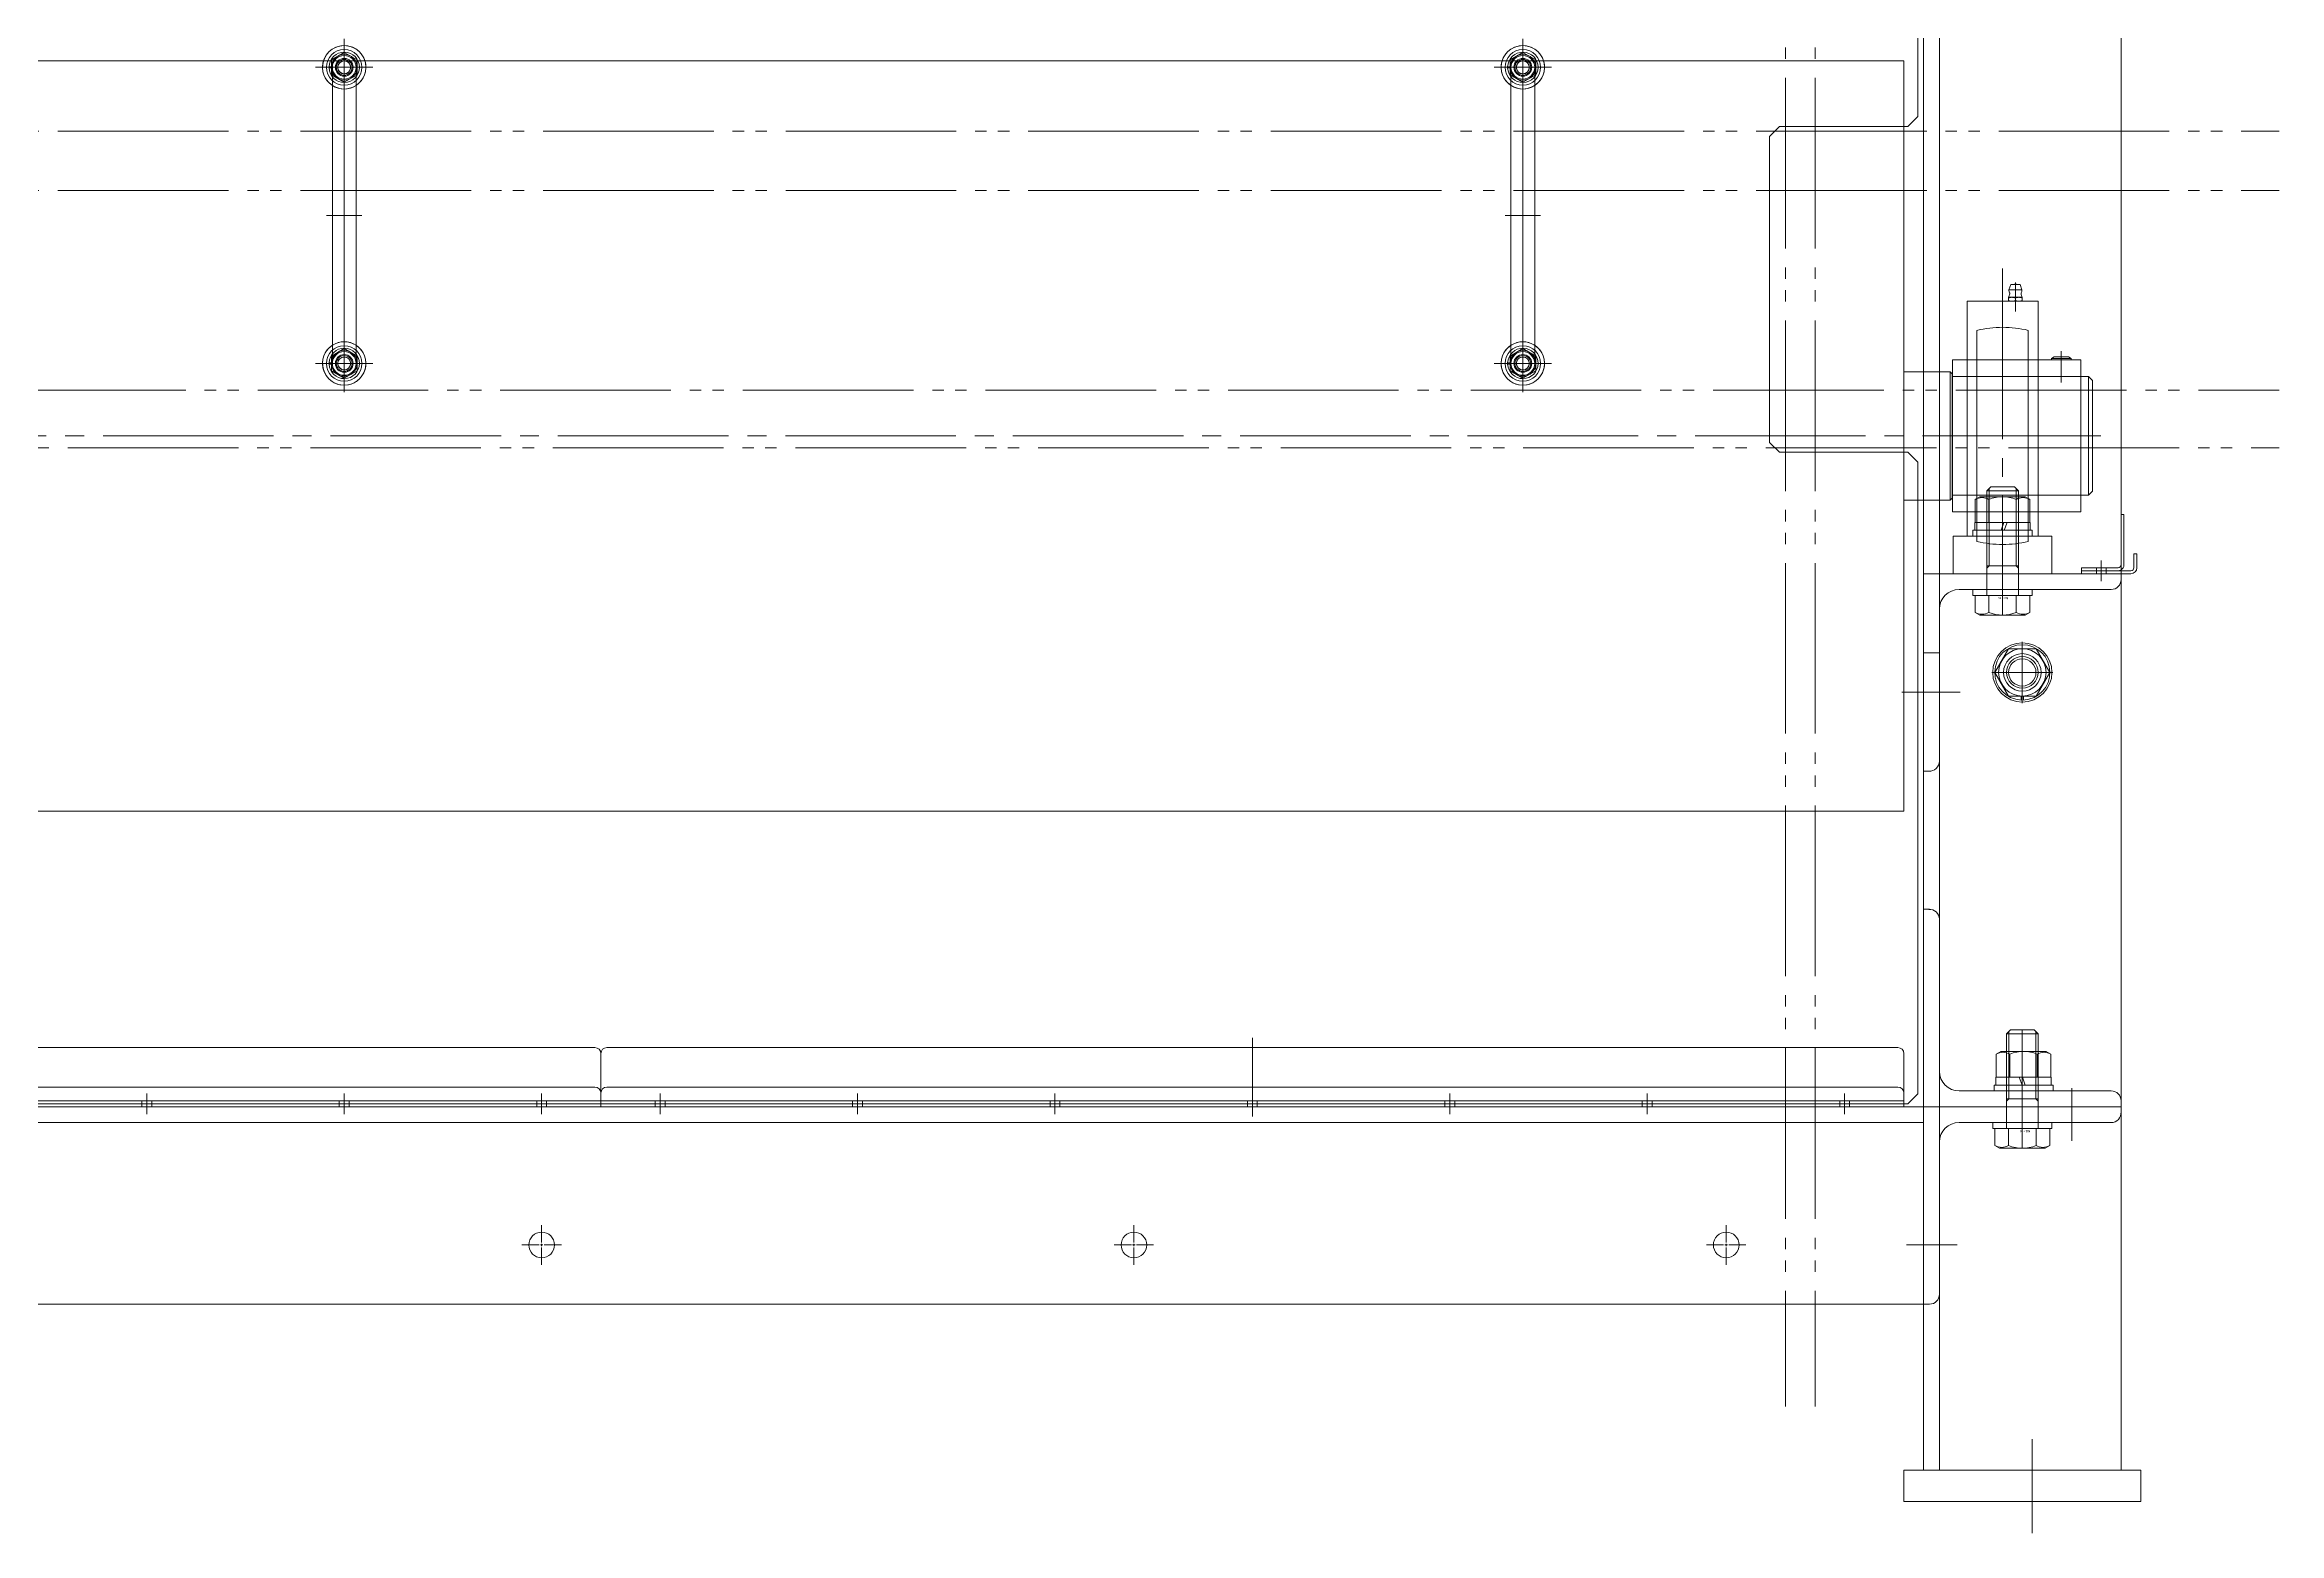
# Model space of a CAD drawing. Units: millimetres at full size. Extents: x -32787 to 32787, y -11878 to 14562.
# Drawn here: x -22315 to -21183, y 12312 to 13066 of the extents above; entities that cross this region are included whole.
import ezdxf
from ezdxf.enums import TextEntityAlignment as Align

# ---------------------------------------------------------------- set-up
doc = ezdxf.new("R2010")
doc.units = ezdxf.units.MM
doc.header["$LTSCALE"] = 9.6
doc.linetypes.add('CHAIN2', pattern=[12, 9, -1, 1, -1])
doc.linetypes.add('DOUBLE_CHAIN2', pattern=[12.8, 9, -1, 0.6, -0.6, 0.6, -1])
for name, color, linetype, lineweight in [('0-2_0', 2, 'Continuous', 9), ('0-7_01_外形線', 134, 'Continuous', 9), ('0-8_04_中心線', 4, 'CHAIN2', 9), ('0-9_03_かくれ線', 5, 'Continuous', 9), ('0-A_06_PHANTOM', 2, 'DOUBLE_CHAIN2', 9)]:
    doc.layers.add(name, color=color, linetype=linetype, lineweight=lineweight)
doc.styles.add('ＭＳ ゴシック', font='')
doc.styles.get('ＭＳ ゴシック').set_extended_font_data('MS Gothic')

# ---------------------------------------------------------------- blocks, each defined once
blk = doc.blocks.new('U4958')
at = {"layer": '0-8_04_中心線'}
for p, q in [((-10, 0), (-1.3, 0)), ((0, 1.3), (0, 10)), ((1.3, 0), (10, 0)), ((0, -10), (0, -1.3))]:
    blk.add_line(p, q, dxfattribs=at)
at = {"layer": '0-8_04_中心線', "linetype": 'Continuous'}
for p, q in [((-0.65, 0), (0.65, 0)), ((0, -0.65), (0, 0.65))]:
    blk.add_line(p, q, dxfattribs=at)
blk = doc.blocks.new('U4959')
at = {"layer": '0-8_04_中心線'}
for p, q in [((-10, 0), (-1.3, 0)), ((0, 1.3), (0, 10)), ((1.3, 0), (10, 0)), ((0, -10), (0, -1.3))]:
    blk.add_line(p, q, dxfattribs=at)
at = {"layer": '0-8_04_中心線', "linetype": 'Continuous'}
for p, q in [((-0.65, 0), (0.65, 0)), ((0, -0.65), (0, 0.65))]:
    blk.add_line(p, q, dxfattribs=at)
blk = doc.blocks.new('U4960')
at = {"layer": '0-8_04_中心線'}
for p, q in [((-10, 0), (-1.3, 0)), ((0, 1.3), (0, 10)), ((1.3, 0), (10, 0)), ((0, -10), (0, -1.3))]:
    blk.add_line(p, q, dxfattribs=at)
at = {"layer": '0-8_04_中心線', "linetype": 'Continuous'}
for p, q in [((-0.65, 0), (0.65, 0)), ((0, -0.65), (0, 0.65))]:
    blk.add_line(p, q, dxfattribs=at)
blk = doc.blocks.new('U4963')
at = {"layer": '0-8_04_中心線'}
for p, q in [((0, 2.399), (0, 15.494)), ((-15.494, 0), (-2.399, 0)), ((2.399, 0), (15.494, 0)), ((0, -15.494), (0, -2.399))]:
    blk.add_line(p, q, dxfattribs=at)
at = {"layer": '0-8_04_中心線', "linetype": 'Continuous'}
for p, q in [((-1.199, 0), (1.199, 0)), ((0, -1.199), (0, 1.199))]:
    blk.add_line(p, q, dxfattribs=at)
blk = doc.blocks.new('U5262')
at = {"layer": '0-8_04_中心線'}
for p, q in [((-8, 0), (-0.9, 0)), ((0, 0.9), (0, 8)), ((0.9, 0), (8, 0)), ((0, -8), (0, -0.9))]:
    blk.add_line(p, q, dxfattribs=at)
at = {"layer": '0-8_04_中心線', "linetype": 'Continuous'}
for p, q in [((-0.45, 0), (0.45, 0)), ((0, -0.45), (0, 0.45))]:
    blk.add_line(p, q, dxfattribs=at)
blk = doc.blocks.new('U5263')
at = {"layer": '0-8_04_中心線'}
for p, q in [((-8, 0), (-0.9, 0)), ((0, 0.9), (0, 8)), ((0.9, 0), (8, 0)), ((0, -8), (0, -0.9))]:
    blk.add_line(p, q, dxfattribs=at)
at = {"layer": '0-8_04_中心線', "linetype": 'Continuous'}
for p, q in [((-0.45, 0), (0.45, 0)), ((0, -0.45), (0, 0.45))]:
    blk.add_line(p, q, dxfattribs=at)
blk = doc.blocks.new('U5264')
at = {"layer": '0-8_04_中心線'}
for p, q in [((-8, 0), (-0.9, 0)), ((0, 0.9), (0, 8)), ((0.9, 0), (8, 0)), ((0, -8), (0, -0.9))]:
    blk.add_line(p, q, dxfattribs=at)
at = {"layer": '0-8_04_中心線', "linetype": 'Continuous'}
for p, q in [((-0.45, 0), (0.45, 0)), ((0, -0.45), (0, 0.45))]:
    blk.add_line(p, q, dxfattribs=at)
blk = doc.blocks.new('U5265')
at = {"layer": '0-8_04_中心線'}
for p, q in [((-8, 0), (-0.9, 0)), ((0, 0.9), (0, 8)), ((0.9, 0), (8, 0)), ((0, -8), (0, -0.9))]:
    blk.add_line(p, q, dxfattribs=at)
at = {"layer": '0-8_04_中心線', "linetype": 'Continuous'}
for p, q in [((-0.45, 0), (0.45, 0)), ((0, -0.45), (0, 0.45))]:
    blk.add_line(p, q, dxfattribs=at)
blk = doc.blocks.new('U5254')
at = {"layer": '0-8_04_中心線'}
for p, q in [((0, 2.2), (0, 14.5)), ((-14.5, 0), (-2.2, 0)), ((2.2, 0), (14.5, 0)), ((0, -14.5), (0, -2.2))]:
    blk.add_line(p, q, dxfattribs=at)
at = {"layer": '0-8_04_中心線', "linetype": 'Continuous'}
for p, q in [((-1.1, 0), (1.1, 0)), ((0, -1.1), (0, 1.1))]:
    blk.add_line(p, q, dxfattribs=at)
blk = doc.blocks.new('U5257')
at = {"layer": '0-8_04_中心線'}
for p, q in [((0, 2.2), (0, 14.5)), ((-14.5, 0), (-2.2, 0)), ((2.2, 0), (14.5, 0)), ((0, -14.5), (0, -2.2))]:
    blk.add_line(p, q, dxfattribs=at)
at = {"layer": '0-8_04_中心線', "linetype": 'Continuous'}
for p, q in [((-1.1, 0), (1.1, 0)), ((0, -1.1), (0, 1.1))]:
    blk.add_line(p, q, dxfattribs=at)
blk = doc.blocks.new('U5255')
at = {"layer": '0-8_04_中心線'}
for p, q in [((-9.5, 0), (-1.2, 0)), ((0, 1.2), (0, 9.5)), ((1.2, 0), (9.5, 0)), ((0, -9.5), (0, -1.2))]:
    blk.add_line(p, q, dxfattribs=at)
at = {"layer": '0-8_04_中心線', "linetype": 'Continuous'}
for p, q in [((-0.6, 0), (0.6, 0)), ((0, -0.6), (0, 0.6))]:
    blk.add_line(p, q, dxfattribs=at)
blk = doc.blocks.new('U5256')
at = {"layer": '0-8_04_中心線'}
for p, q in [((-9.5, 0), (-1.2, 0)), ((0, 1.2), (0, 9.5)), ((1.2, 0), (9.5, 0)), ((0, -9.5), (0, -1.2))]:
    blk.add_line(p, q, dxfattribs=at)
at = {"layer": '0-8_04_中心線', "linetype": 'Continuous'}
for p, q in [((-0.6, 0), (0.6, 0)), ((0, -0.6), (0, 0.6))]:
    blk.add_line(p, q, dxfattribs=at)
blk = doc.blocks.new('U5258')
at = {"layer": '0-8_04_中心線'}
for p, q in [((0, 2.2), (0, 14.5)), ((-14.5, 0), (-2.2, 0)), ((2.2, 0), (14.5, 0)), ((0, -14.5), (0, -2.2))]:
    blk.add_line(p, q, dxfattribs=at)
at = {"layer": '0-8_04_中心線', "linetype": 'Continuous'}
for p, q in [((-1.1, 0), (1.1, 0)), ((0, -1.1), (0, 1.1))]:
    blk.add_line(p, q, dxfattribs=at)
blk = doc.blocks.new('U5261')
at = {"layer": '0-8_04_中心線'}
for p, q in [((0, 2.2), (0, 14.5)), ((-14.5, 0), (-2.2, 0)), ((2.2, 0), (14.5, 0)), ((0, -14.5), (0, -2.2))]:
    blk.add_line(p, q, dxfattribs=at)
at = {"layer": '0-8_04_中心線', "linetype": 'Continuous'}
for p, q in [((-1.1, 0), (1.1, 0)), ((0, -1.1), (0, 1.1))]:
    blk.add_line(p, q, dxfattribs=at)
blk = doc.blocks.new('U5259')
at = {"layer": '0-8_04_中心線'}
for p, q in [((-9.5, 0), (-1.2, 0)), ((0, 1.2), (0, 9.5)), ((1.2, 0), (9.5, 0)), ((0, -9.5), (0, -1.2))]:
    blk.add_line(p, q, dxfattribs=at)
at = {"layer": '0-8_04_中心線', "linetype": 'Continuous'}
for p, q in [((-0.6, 0), (0.6, 0)), ((0, -0.6), (0, 0.6))]:
    blk.add_line(p, q, dxfattribs=at)
blk = doc.blocks.new('U5260')
at = {"layer": '0-8_04_中心線'}
for p, q in [((-9.5, 0), (-1.2, 0)), ((0, 1.2), (0, 9.5)), ((1.2, 0), (9.5, 0)), ((0, -9.5), (0, -1.2))]:
    blk.add_line(p, q, dxfattribs=at)
at = {"layer": '0-8_04_中心線', "linetype": 'Continuous'}
for p, q in [((-0.6, 0), (0.6, 0)), ((0, -0.6), (0, 0.6))]:
    blk.add_line(p, q, dxfattribs=at)

msp = doc.modelspace()

# ---------------------------------------------------------------- linework, layer by layer
at = {"layer": '0-2_0', "color": 134}
msp.add_lwpolyline([(-21373.086, 13254.73), (-21371.086, 13254.73), (-21366.086, 13249.73), (-21366.086, 13029.73), (-21371.086, 13024.73), (-21436.086, 13024.73), (-21441.086, 13019.73), (-21441.086, 12864.73), (-21436.086, 12859.73), (-21371.086, 12859.73), (-21366.086, 12854.73), (-21366.086, 12534.73), (-21371.086, 12529.73), (-21373.086, 12529.73)], dxfattribs=at)
at = {"layer": '0-7_01_外形線'}
for p, q in [((-21355.086, 13558.23), (-21355.086, 12344.23)), ((-22169.086, 12904.729), (-22169.086, 13054.729)), ((-22157.086, 12904.729), (-22157.086, 13054.729)), ((-21572.086, 12904.729), (-21572.086, 13054.729)), ((-21560.086, 12904.729), (-21560.086, 13054.729)), ((-21363.086, 12900.53), (-21373.086, 12900.53)), ((-21363.086, 12835.53), (-21373.086, 12835.53)), ((-21261.586, 12828.23), (-21261.586, 12802.73)), ((-21263.086, 12799.73), (-21258.086, 12799.73)), ((-21263.086, 12798.23), (-21258.086, 12798.23)), ((-21306.158, 12760.23), (-21299.23, 12748.23)), ((-21320.014, 12736.23), (-21326.943, 12748.23)), ((-21299.23, 12748.23), (-21306.158, 12736.23)), ((-21306.158, 12736.23), (-21320.014, 12736.23)), ((-21313.686, 12736.23), (-21313.686, 12734.242)), ((-21312.486, 12736.23), (-21312.486, 12734.242)), ((-22690.086, 12538.205), (-22036.086, 12538.205)), ((-22033.086, 12535.205), (-22033.086, 12528.23)), ((-22033.086, 12535.205), (-22033.086, 12528.23)), ((-22030.086, 12538.205), (-21376.086, 12538.205)), ((-21373.086, 12535.205), (-21373.086, 12528.23)), ((-23363.086, 12520.23), (-21363.086, 12520.23)), ((-22693.086, 12528.23), (-22033.086, 12528.23)), ((-22033.086, 12528.23), (-21373.086, 12528.23))]:
    msp.add_line(p, q, dxfattribs=at)
for points in [[(-21363.086, 13558.23), (-21363.086, 12344.23), (-21263.086, 12344.23), (-21263.086, 13548.23)], [(-21263.086, 12802.73), (-21263.086, 12828.23), (-21261.586, 12828.23)], [(-21256.586, 12801.23), (-21256.586, 12808.23), (-21255.086, 12808.23), (-21255.086, 12801.23)], [(-21326.943, 12748.23), (-21320.014, 12760.23), (-21306.158, 12760.23)]]:
    msp.add_lwpolyline(points, dxfattribs=at)
for points in [[(-23353.086, 13058.03), (-23353.086, 12678.03), (-21373.086, 12678.03), (-21373.086, 13058.03)], [(-21363.086, 12528.23), (-21363.086, 12428.23), (-23363.086, 12428.23), (-23363.086, 12528.23)], [(-21253.086, 12344.23), (-21253.086, 12328.23), (-21373.086, 12328.23), (-21373.086, 12344.23)]]:
    msp.add_lwpolyline(points, close=True, dxfattribs=at)
for centre, radius in [((-21313.086, 12748.23), 15), ((-21313.086, 12748.23), 12), ((-21313.086, 12748.23), 8), ((-21313.086, 12748.23), 6.918), ((-22063.086, 12458.23), 6.5), ((-21763.086, 12458.23), 6.5), ((-21463.086, 12458.23), 6.5)]:
    msp.add_circle(centre, radius, dxfattribs=at)
for centre, radius, start, end in [((-22163.086, 13054.729), 11, 303.05573, 236.94427), ((-21566.086, 13054.729), 11, 303.05573, 236.94427), ((-22163.086, 13054.729), 6, 0, 180), ((-21566.086, 13054.729), 6, 0, 180), ((-22163.086, 12904.729), 11, 123.05573, 56.94427), ((-22163.086, 12904.729), 6, 180, 0), ((-21566.086, 12904.729), 11, 123.05573, 56.94427), ((-21566.086, 12904.729), 6, 180, 0), ((-21264.586, 12802.73), 3, 300, 0), ((-21258.086, 12801.23), 1.5, 270, 0), ((-21258.086, 12801.23), 3, 270, 0), ((-21313.086, 12748.23), 14, 272.45629, 267.54371), ((-22036.086, 12535.205), 3, 0, 90), ((-22030.086, 12535.205), 3, 90, 180), ((-21376.086, 12535.205), 3, 0, 90)]:
    msp.add_arc(centre, radius, start, end, dxfattribs=at)
at = {"layer": '0-8_04_中心線'}
for p, q in [((-22163.086, 13054.729), (-22163.086, 12904.729)), ((-22163.086, 12904.729), (-22163.086, 13054.729)), ((-21566.086, 13054.729), (-21566.086, 12904.729)), ((-21566.086, 12904.729), (-21566.086, 13054.729)), ((-22154.086, 12979.729), (-22172.086, 12979.729)), ((-21557.086, 12979.729), (-21575.086, 12979.729)), ((-21323.086, 12952.83), (-21323.086, 12788.23)), ((-21316.586, 12931.071), (-21316.586, 12945.674)), ((-21293.386, 12911.03), (-21293.386, 12895.03)), ((-23782.842, 12868.03), (-21272.331, 12868.03)), ((-21358.486, 12868.03), (-21273.386, 12868.03)), ((-21323.086, 12777.23), (-21323.086, 12837.23)), ((-21273.086, 12794.48), (-21273.086, 12804.98)), ((-21313.086, 12763.23), (-21313.086, 12733.23)), ((-21328.086, 12748.23), (-21298.086, 12748.23)), ((-21374.135, 12738.23), (-21344.509, 12738.23)), ((-21313.086, 12507.23), (-21313.086, 12567.23)), ((-21703.086, 12563.205), (-21703.086, 12523.23)), ((-21313.086, 12546.03), (-21313.086, 12517.23)), ((-22263.086, 12534.98), (-22263.086, 12524.48)), ((-22163.086, 12534.98), (-22163.086, 12524.48)), ((-22063.086, 12534.98), (-22063.086, 12524.48)), ((-22003.086, 12534.98), (-22003.086, 12524.48)), ((-21903.086, 12534.98), (-21903.086, 12524.48)), ((-21803.086, 12534.98), (-21803.086, 12524.48)), ((-21703.086, 12534.98), (-21703.086, 12524.48)), ((-21603.086, 12534.98), (-21603.086, 12524.48)), ((-21503.086, 12534.98), (-21503.086, 12524.48)), ((-21403.086, 12534.98), (-21403.086, 12524.48)), ((-21313.086, 12537.575), (-21313.086, 12510.918)), ((-21288.086, 12537.575), (-21288.086, 12510.918)), ((-21346.068, 12458.23), (-21371.746, 12458.23)), ((-21308.086, 12359.823), (-21308.086, 12312.174))]:
    msp.add_line(p, q, dxfattribs=at)
at = {"layer": '0-9_03_かくれ線'}
for p, q in [((-22169.586, 13055.029), (-22170.78, 13055.029)), ((-22169.586, 13054.429), (-22170.78, 13054.429)), ((-21572.586, 13055.029), (-21573.78, 13055.029)), ((-21572.586, 13054.429), (-21573.78, 13054.429)), ((-21320.086, 12938.23), (-21318.336, 12938.23)), ((-21320.086, 12937.917), (-21320.086, 12936.542)), ((-21318.986, 12944.73), (-21319.886, 12942.03)), ((-21313.286, 12942.03), (-21319.886, 12942.03)), ((-21314.186, 12944.73), (-21318.986, 12944.73)), ((-21318.336, 12938.23), (-21314.836, 12938.23)), ((-21316.586, 12937.917), (-21316.586, 12936.542)), ((-21314.836, 12938.23), (-21313.086, 12938.23)), ((-21314.186, 12944.73), (-21313.286, 12942.03)), ((-21313.086, 12937.917), (-21313.086, 12936.542)), ((-21313.086, 12936.23), (-21305.086, 12936.23)), ((-21305.086, 12936.23), (-21305.086, 12869.092)), ((-21336.086, 12921.471), (-21336.086, 12814.588)), ((-21310.086, 12921.471), (-21310.086, 12814.588)), ((-22169.586, 12905.029), (-22170.78, 12905.029)), ((-22169.586, 12904.429), (-22170.78, 12904.429)), ((-21572.586, 12905.029), (-21573.78, 12905.029)), ((-21572.586, 12904.429), (-21573.78, 12904.429)), ((-21348.486, 12829.53), (-21348.486, 12906.53)), ((-21348.486, 12906.53), (-21283.386, 12906.53)), ((-21297.001, 12908.03), (-21298.386, 12907.23)), ((-21298.386, 12907.23), (-21288.386, 12907.23)), ((-21298.386, 12906.53), (-21298.386, 12907.23)), ((-21297.001, 12908.03), (-21289.772, 12908.03)), ((-21289.772, 12908.03), (-21288.386, 12907.23)), ((-21288.386, 12906.53), (-21288.386, 12907.23)), ((-21283.386, 12829.53), (-21283.386, 12906.53)), ((-21349.586, 12900.53), (-21349.586, 12835.53)), ((-21348.586, 12898.03), (-21348.586, 12838.03)), ((-21348.486, 12898.03), (-21283.386, 12898.03)), ((-21279.586, 12898.03), (-21279.586, 12838.03)), ((-21341.086, 12869.092), (-21341.086, 12817.23)), ((-21305.086, 12817.23), (-21305.086, 12869.092)), ((-21348.486, 12838.03), (-21283.386, 12838.03)), ((-21336.943, 12835.869), (-21334.586, 12837.23)), ((-21336.943, 12824.23), (-21336.943, 12835.869)), ((-21334.586, 12837.23), (-21311.586, 12837.23)), ((-21331.086, 12840.23), (-21329.086, 12842.23)), ((-21331.086, 12787.23), (-21331.086, 12840.23)), ((-21315.086, 12840.23), (-21331.086, 12840.23)), ((-21330.014, 12824.23), (-21330.014, 12835.869)), ((-21329.886, 12802.23), (-21329.886, 12841.43)), ((-21317.086, 12842.23), (-21329.086, 12842.23)), ((-21315.086, 12840.23), (-21317.086, 12842.23)), ((-21316.286, 12802.23), (-21316.286, 12841.43)), ((-21316.158, 12824.23), (-21316.158, 12835.869)), ((-21315.086, 12787.23), (-21315.086, 12840.23)), ((-21309.23, 12835.869), (-21311.586, 12837.23)), ((-21309.23, 12824.23), (-21309.23, 12835.869)), ((-21348.486, 12829.53), (-21283.386, 12829.53)), ((-21304.086, 12817.23), (-21342.086, 12817.23)), ((-21337.086, 12824.23), (-21309.086, 12824.23)), ((-21337.086, 12820.23), (-21337.086, 12824.23)), ((-21323.886, 12820.23), (-21322.43, 12824.23)), ((-21322.286, 12820.23), (-21320.83, 12824.23)), ((-21309.086, 12824.23), (-21309.086, 12820.23)), ((-21304.086, 12817.23), (-21298.086, 12817.23)), ((-21298.086, 12798.23), (-21298.086, 12817.23)), ((-21331.086, 12802.23), (-21315.086, 12802.23)), ((-21329.886, 12802.23), (-21331.086, 12801.03)), ((-21316.286, 12802.23), (-21315.086, 12801.03)), ((-21348.086, 12798.23), (-21342.086, 12798.23)), ((-21304.086, 12798.23), (-21342.086, 12798.23)), ((-21304.086, 12798.23), (-21298.086, 12798.23)), ((-21275.586, 12799.73), (-21275.586, 12801.23)), ((-21275.586, 12798.23), (-21275.586, 12799.73)), ((-21270.586, 12799.73), (-21270.586, 12801.23)), ((-21270.586, 12798.23), (-21270.586, 12799.73)), ((-21355.086, 12780.23), (-21355.086, 12703.23)), ((-21268.086, 12790.23), (-21345.086, 12790.23)), ((-21336.943, 12787.23), (-21336.943, 12778.59)), ((-21336.943, 12787.23), (-21309.23, 12787.23)), ((-21330.014, 12787.23), (-21330.014, 12778.59)), ((-21316.158, 12787.23), (-21316.158, 12778.59)), ((-21309.23, 12787.23), (-21309.23, 12778.59)), ((-21336.943, 12778.59), (-21334.586, 12777.23)), ((-21311.586, 12777.23), (-21334.586, 12777.23)), ((-21309.23, 12778.59), (-21311.586, 12777.23)), ((-21363.086, 12758.23), (-21355.086, 12758.23)), ((-21355.086, 12703.23), (-21355.086, 12623.23)), ((-21355.086, 12546.23), (-21355.086, 12623.23)), ((-21321.086, 12565.23), (-21319.086, 12567.23)), ((-21321.086, 12517.23), (-21321.086, 12565.23)), ((-21321.086, 12565.23), (-21305.086, 12565.23)), ((-21319.886, 12532.23), (-21319.886, 12566.43)), ((-21319.086, 12567.23), (-21307.086, 12567.23)), ((-21305.086, 12565.23), (-21307.086, 12567.23)), ((-21306.286, 12532.23), (-21306.286, 12566.43)), ((-21305.086, 12517.23), (-21305.086, 12565.23)), ((-22690.086, 12558.205), (-22036.086, 12558.205)), ((-22033.086, 12555.205), (-22033.086, 12528.23)), ((-22033.086, 12555.205), (-22033.086, 12528.23)), ((-22030.086, 12558.205), (-21376.086, 12558.205)), ((-21373.086, 12555.205), (-21373.086, 12528.23)), ((-21326.281, 12554.869), (-21323.925, 12556.23)), ((-21326.281, 12543.23), (-21326.281, 12554.869)), ((-21300.925, 12556.23), (-21323.925, 12556.23)), ((-21319.353, 12543.23), (-21319.353, 12554.869)), ((-21305.497, 12543.23), (-21305.497, 12554.869)), ((-21298.569, 12554.869), (-21300.925, 12556.23)), ((-21298.569, 12543.23), (-21298.569, 12554.869)), ((-21298.425, 12543.23), (-21326.425, 12543.23)), ((-21326.425, 12543.23), (-21326.425, 12539.23)), ((-21313.225, 12539.23), (-21314.681, 12543.23)), ((-21311.625, 12539.23), (-21313.081, 12543.23)), ((-21298.425, 12539.23), (-21298.425, 12543.23)), ((-22693.086, 12531.205), (-22033.086, 12531.205)), ((-22265.586, 12531.23), (-22265.586, 12528.23)), ((-22260.586, 12531.23), (-22260.586, 12528.23)), ((-22165.586, 12531.23), (-22165.586, 12528.23)), ((-22160.586, 12531.23), (-22160.586, 12528.23)), ((-22065.586, 12531.23), (-22065.586, 12528.23)), ((-22060.586, 12531.23), (-22060.586, 12528.23)), ((-22033.086, 12531.205), (-21373.086, 12531.205)), ((-22005.586, 12531.23), (-22005.586, 12528.23)), ((-22000.586, 12531.23), (-22000.586, 12528.23)), ((-21905.586, 12531.23), (-21905.586, 12528.23)), ((-21900.586, 12531.23), (-21900.586, 12528.23)), ((-21805.586, 12531.23), (-21805.586, 12528.23)), ((-21800.586, 12531.23), (-21800.586, 12528.23)), ((-21705.586, 12531.23), (-21705.586, 12528.23)), ((-21700.586, 12531.23), (-21700.586, 12528.23)), ((-21605.586, 12531.23), (-21605.586, 12528.23)), ((-21600.586, 12531.23), (-21600.586, 12528.23)), ((-21505.586, 12531.23), (-21505.586, 12528.23)), ((-21500.586, 12531.23), (-21500.586, 12528.23)), ((-21405.586, 12531.23), (-21405.586, 12528.23)), ((-21400.586, 12531.23), (-21400.586, 12528.23)), ((-21268.086, 12536.23), (-21345.086, 12536.23)), ((-21305.086, 12532.23), (-21321.086, 12532.23)), ((-21319.886, 12532.23), (-21321.086, 12531.03)), ((-21306.286, 12532.23), (-21305.086, 12531.03)), ((-22693.086, 12529.705), (-22033.086, 12529.705)), ((-22033.086, 12529.705), (-21373.086, 12529.705)), ((-21268.086, 12520.23), (-21345.086, 12520.23)), ((-21355.086, 12433.23), (-21355.086, 12510.23)), ((-21326.943, 12517.23), (-21326.943, 12508.59)), ((-21299.23, 12517.23), (-21326.943, 12517.23)), ((-21326.943, 12508.59), (-21324.586, 12507.23)), ((-21320.014, 12517.23), (-21320.014, 12508.59)), ((-21306.158, 12517.23), (-21306.158, 12508.59)), ((-21299.23, 12508.59), (-21301.586, 12507.23)), ((-21299.23, 12517.23), (-21299.23, 12508.59)), ((-21324.586, 12507.23), (-21301.586, 12507.23))]:
    msp.add_line(p, q, dxfattribs=at)
for points in [[(-22156.586, 13050.977), (-22163.086, 13047.224), (-22169.586, 13050.977), (-22169.586, 13058.482), (-22163.086, 13062.235), (-22156.586, 13058.482)], [(-21559.586, 13050.977), (-21566.086, 13047.224), (-21572.586, 13050.977), (-21572.586, 13058.482), (-21566.086, 13062.235), (-21559.586, 13058.482)], [(-22156.586, 12900.977), (-22163.086, 12897.224), (-22169.586, 12900.977), (-22169.586, 12908.482), (-22163.086, 12912.235), (-22156.586, 12908.482)], [(-21559.586, 12900.977), (-21566.086, 12897.224), (-21572.586, 12900.977), (-21572.586, 12908.482), (-21566.086, 12912.235), (-21559.586, 12908.482)], [(-21308.086, 12817.23), (-21338.086, 12817.23), (-21338.086, 12820.23), (-21308.086, 12820.23)], [(-21363.086, 12528.23), (-21263.086, 12528.23), (-21263.086, 12798.23), (-21363.086, 12798.23)], [(-21308.086, 12787.23), (-21338.086, 12787.23), (-21338.086, 12790.23), (-21308.086, 12790.23)], [(-21327.425, 12536.23), (-21297.425, 12536.23), (-21297.425, 12539.23), (-21327.425, 12539.23)], [(-21328.086, 12517.23), (-21298.086, 12517.23), (-21298.086, 12520.23), (-21328.086, 12520.23)]]:
    msp.add_lwpolyline(points, close=True, dxfattribs=at)
for points in [[(-21320.086, 12938.23), (-21320.086, 12938.228), (-21320.086, 12938.224), (-21320.086, 12938.218), (-21320.086, 12938.209), (-21320.086, 12938.198), (-21320.086, 12938.185), (-21320.086, 12938.169), (-21320.086, 12938.15), (-21320.086, 12938.13), (-21320.086, 12938.107), (-21320.086, 12938.081), (-21320.086, 12938.053), (-21320.086, 12938.023), (-21320.086, 12937.99), (-21320.086, 12937.955), (-21320.086, 12937.917)], [(-21320.086, 12937.917), (-21319.969, 12937.955), (-21319.854, 12937.99), (-21319.741, 12938.023), (-21319.629, 12938.053), (-21319.519, 12938.081), (-21319.409, 12938.107), (-21319.301, 12938.13), (-21319.193, 12938.15), (-21319.086, 12938.169), (-21318.979, 12938.185), (-21318.872, 12938.198), (-21318.766, 12938.209), (-21318.659, 12938.218), (-21318.552, 12938.224), (-21318.445, 12938.228), (-21318.336, 12938.23)], [(-21320.086, 12937.917), (-21319.969, 12937.955), (-21319.854, 12937.99), (-21319.741, 12938.023), (-21319.629, 12938.053), (-21319.519, 12938.081), (-21319.409, 12938.107), (-21319.301, 12938.13), (-21319.193, 12938.15), (-21319.086, 12938.169), (-21318.979, 12938.185), (-21318.872, 12938.198), (-21318.766, 12938.209), (-21318.659, 12938.218), (-21318.552, 12938.224), (-21318.445, 12938.228), (-21318.336, 12938.23), (-21318.228, 12938.228), (-21318.12, 12938.224), (-21318.013, 12938.218), (-21317.906, 12938.209), (-21317.8, 12938.198), (-21317.693, 12938.185), (-21317.586, 12938.169), (-21317.479, 12938.15), (-21317.372, 12938.13), (-21317.263, 12938.107), (-21317.154, 12938.081), (-21317.043, 12938.053), (-21316.931, 12938.023), (-21316.818, 12937.99), (-21316.703, 12937.955), (-21316.586, 12937.917)], [(-21320.086, 12938.23), (-21320.086, 12938.228), (-21320.086, 12938.224), (-21320.086, 12938.218), (-21320.086, 12938.209), (-21320.086, 12938.198), (-21320.086, 12938.185), (-21320.086, 12938.169), (-21320.086, 12938.15), (-21320.086, 12938.13), (-21320.086, 12938.107), (-21320.086, 12938.081), (-21320.086, 12938.053), (-21320.086, 12938.023), (-21320.086, 12937.99), (-21320.086, 12937.955), (-21320.086, 12937.917)], [(-21318.336, 12938.23), (-21318.228, 12938.228), (-21318.12, 12938.224), (-21318.013, 12938.218), (-21317.906, 12938.209), (-21317.8, 12938.198), (-21317.693, 12938.185), (-21317.586, 12938.169), (-21317.479, 12938.15), (-21317.372, 12938.13), (-21317.263, 12938.107), (-21317.154, 12938.081), (-21317.043, 12938.053), (-21316.931, 12938.023), (-21316.818, 12937.99), (-21316.703, 12937.955), (-21316.586, 12937.917)], [(-21316.586, 12937.917), (-21316.469, 12937.955), (-21316.354, 12937.99), (-21316.241, 12938.023), (-21316.129, 12938.053), (-21316.019, 12938.081), (-21315.909, 12938.107), (-21315.801, 12938.13), (-21315.693, 12938.15), (-21315.586, 12938.169), (-21315.479, 12938.185), (-21315.372, 12938.198), (-21315.266, 12938.209), (-21315.159, 12938.218), (-21315.052, 12938.224), (-21314.945, 12938.228), (-21314.836, 12938.23)], [(-21316.586, 12937.917), (-21316.469, 12937.955), (-21316.354, 12937.99), (-21316.241, 12938.023), (-21316.129, 12938.053), (-21316.019, 12938.081), (-21315.909, 12938.107), (-21315.801, 12938.13), (-21315.693, 12938.15), (-21315.586, 12938.169), (-21315.479, 12938.185), (-21315.372, 12938.198), (-21315.266, 12938.209), (-21315.159, 12938.218), (-21315.052, 12938.224), (-21314.945, 12938.228), (-21314.836, 12938.23), (-21314.728, 12938.228), (-21314.62, 12938.224), (-21314.513, 12938.218), (-21314.406, 12938.209), (-21314.3, 12938.198), (-21314.193, 12938.185), (-21314.086, 12938.169), (-21313.979, 12938.15), (-21313.872, 12938.13), (-21313.763, 12938.107), (-21313.654, 12938.081), (-21313.543, 12938.053), (-21313.431, 12938.023), (-21313.318, 12937.99), (-21313.203, 12937.955), (-21313.086, 12937.917)], [(-21314.836, 12938.23), (-21314.728, 12938.228), (-21314.62, 12938.224), (-21314.513, 12938.218), (-21314.406, 12938.209), (-21314.3, 12938.198), (-21314.193, 12938.185), (-21314.086, 12938.169), (-21313.979, 12938.15), (-21313.872, 12938.13), (-21313.763, 12938.107), (-21313.654, 12938.081), (-21313.543, 12938.053), (-21313.431, 12938.023), (-21313.318, 12937.99), (-21313.203, 12937.955), (-21313.086, 12937.917)], [(-21313.086, 12937.917), (-21313.086, 12937.955), (-21313.086, 12937.99), (-21313.086, 12938.023), (-21313.086, 12938.053), (-21313.086, 12938.081), (-21313.086, 12938.107), (-21313.086, 12938.13), (-21313.086, 12938.15), (-21313.086, 12938.169), (-21313.086, 12938.185), (-21313.086, 12938.198), (-21313.086, 12938.209), (-21313.086, 12938.218), (-21313.086, 12938.224), (-21313.086, 12938.228), (-21313.086, 12938.23)], [(-21313.086, 12937.917), (-21313.086, 12937.955), (-21313.086, 12937.99), (-21313.086, 12938.023), (-21313.086, 12938.053), (-21313.086, 12938.081), (-21313.086, 12938.107), (-21313.086, 12938.13), (-21313.086, 12938.15), (-21313.086, 12938.169), (-21313.086, 12938.185), (-21313.086, 12938.198), (-21313.086, 12938.209), (-21313.086, 12938.218), (-21313.086, 12938.224), (-21313.086, 12938.228), (-21313.086, 12938.23)], [(-21341.086, 12869.092), (-21341.086, 12936.23), (-21320.086, 12936.23)], [(-21320.086, 12936.542), (-21320.086, 12936.504), (-21320.086, 12936.469), (-21320.086, 12936.436), (-21320.086, 12936.406), (-21320.086, 12936.378), (-21320.086, 12936.352), (-21320.086, 12936.329), (-21320.086, 12936.309), (-21320.086, 12936.29), (-21320.086, 12936.275), (-21320.086, 12936.261), (-21320.086, 12936.25), (-21320.086, 12936.241), (-21320.086, 12936.235), (-21320.086, 12936.231), (-21320.086, 12936.23)], [(-21318.336, 12936.23), (-21318.445, 12936.231), (-21318.552, 12936.235), (-21318.659, 12936.241), (-21318.766, 12936.25), (-21318.872, 12936.261), (-21318.979, 12936.275), (-21319.086, 12936.29), (-21319.193, 12936.309), (-21319.301, 12936.329), (-21319.409, 12936.352), (-21319.519, 12936.378), (-21319.629, 12936.406), (-21319.741, 12936.436), (-21319.854, 12936.469), (-21319.969, 12936.504), (-21320.086, 12936.542)], [(-21319.086, 12936.29), (-21319.193, 12936.309), (-21319.301, 12936.329), (-21319.409, 12936.352), (-21319.519, 12936.378), (-21319.629, 12936.406), (-21319.741, 12936.436), (-21319.854, 12936.469), (-21319.969, 12936.504), (-21320.086, 12936.542), (-21320.086, 12936.504), (-21320.086, 12936.469), (-21320.086, 12936.436), (-21320.086, 12936.406), (-21320.086, 12936.378), (-21320.086, 12936.352), (-21320.086, 12936.329), (-21320.086, 12936.309), (-21320.086, 12936.29), (-21320.086, 12936.275), (-21320.086, 12936.261), (-21320.086, 12936.25), (-21320.086, 12936.241), (-21320.086, 12936.235), (-21320.086, 12936.231), (-21320.086, 12936.23)], [(-21313.086, 12936.23), (-21314.836, 12936.23), (-21318.336, 12936.23), (-21320.086, 12936.23)], [(-21314.836, 12936.23), (-21314.945, 12936.231), (-21315.052, 12936.235), (-21315.159, 12936.241), (-21315.266, 12936.25), (-21315.372, 12936.261), (-21315.479, 12936.275), (-21315.586, 12936.29), (-21315.693, 12936.309), (-21315.801, 12936.329), (-21315.909, 12936.352), (-21316.019, 12936.378), (-21316.129, 12936.406), (-21316.241, 12936.436), (-21316.354, 12936.469), (-21316.469, 12936.504), (-21316.586, 12936.542), (-21316.703, 12936.504), (-21316.818, 12936.469), (-21316.931, 12936.436), (-21317.043, 12936.406), (-21317.154, 12936.378), (-21317.263, 12936.352), (-21317.372, 12936.329), (-21317.479, 12936.309), (-21317.586, 12936.29), (-21317.693, 12936.275), (-21317.8, 12936.261), (-21317.906, 12936.25), (-21318.013, 12936.241), (-21318.12, 12936.235), (-21318.228, 12936.231), (-21318.336, 12936.23), (-21318.445, 12936.231), (-21318.552, 12936.235), (-21318.659, 12936.241), (-21318.766, 12936.25), (-21318.872, 12936.261), (-21318.979, 12936.275), (-21319.086, 12936.29)], [(-21316.586, 12936.542), (-21316.703, 12936.504), (-21316.818, 12936.469), (-21316.931, 12936.436), (-21317.043, 12936.406), (-21317.154, 12936.378), (-21317.263, 12936.352), (-21317.372, 12936.329), (-21317.479, 12936.309), (-21317.586, 12936.29), (-21317.693, 12936.275), (-21317.8, 12936.261), (-21317.906, 12936.25), (-21318.013, 12936.241), (-21318.12, 12936.235), (-21318.228, 12936.231), (-21318.336, 12936.23)], [(-21314.836, 12936.23), (-21314.945, 12936.231), (-21315.052, 12936.235), (-21315.159, 12936.241), (-21315.266, 12936.25), (-21315.372, 12936.261), (-21315.479, 12936.275), (-21315.586, 12936.29), (-21315.693, 12936.309), (-21315.801, 12936.329), (-21315.909, 12936.352), (-21316.019, 12936.378), (-21316.129, 12936.406), (-21316.241, 12936.436), (-21316.354, 12936.469), (-21316.469, 12936.504), (-21316.586, 12936.542)], [(-21313.086, 12936.23), (-21313.086, 12936.231), (-21313.086, 12936.235), (-21313.086, 12936.241), (-21313.086, 12936.25), (-21313.086, 12936.261), (-21313.086, 12936.275), (-21313.086, 12936.29), (-21313.086, 12936.309), (-21313.086, 12936.329), (-21313.086, 12936.352), (-21313.086, 12936.378), (-21313.086, 12936.406), (-21313.086, 12936.436), (-21313.086, 12936.469), (-21313.086, 12936.504), (-21313.086, 12936.542), (-21313.203, 12936.504), (-21313.318, 12936.469), (-21313.431, 12936.436), (-21313.543, 12936.406), (-21313.654, 12936.378), (-21313.763, 12936.352), (-21313.872, 12936.329), (-21313.979, 12936.309), (-21314.086, 12936.29), (-21314.193, 12936.275), (-21314.3, 12936.261), (-21314.406, 12936.25), (-21314.513, 12936.241), (-21314.62, 12936.235), (-21314.728, 12936.231), (-21314.836, 12936.23)], [(-21313.086, 12936.542), (-21313.203, 12936.504), (-21313.318, 12936.469), (-21313.431, 12936.436), (-21313.543, 12936.406), (-21313.654, 12936.378), (-21313.763, 12936.352), (-21313.872, 12936.329), (-21313.979, 12936.309), (-21314.086, 12936.29), (-21314.193, 12936.275), (-21314.3, 12936.261), (-21314.406, 12936.25), (-21314.513, 12936.241), (-21314.62, 12936.235), (-21314.728, 12936.231), (-21314.836, 12936.23)], [(-21313.086, 12936.23), (-21313.086, 12936.231), (-21313.086, 12936.235), (-21313.086, 12936.241), (-21313.086, 12936.25), (-21313.086, 12936.261), (-21313.086, 12936.275), (-21313.086, 12936.29), (-21313.086, 12936.309), (-21313.086, 12936.329), (-21313.086, 12936.352), (-21313.086, 12936.378), (-21313.086, 12936.406), (-21313.086, 12936.436), (-21313.086, 12936.469), (-21313.086, 12936.504), (-21313.086, 12936.542)], [(-21363.086, 12900.53), (-21349.586, 12900.53), (-21348.586, 12899.53), (-21348.586, 12898.03), (-21279.586, 12898.03), (-21277.586, 12896.03), (-21277.586, 12840.03), (-21279.586, 12838.03), (-21348.586, 12838.03), (-21348.586, 12836.53), (-21349.586, 12835.53), (-21363.086, 12835.53)], [(-21348.086, 12798.23), (-21348.086, 12817.23), (-21342.086, 12817.23)], [(-21360.086, 12698.23), (-21363.086, 12698.23), (-21363.086, 12798.23), (-21263.086, 12798.23), (-21263.086, 12795.23)], [(-21263.086, 12799.73), (-21283.086, 12799.73), (-21283.086, 12801.23), (-21264.586, 12801.23)], [(-21263.086, 12798.23), (-21283.086, 12798.23), (-21283.086, 12799.73)], [(-21360.086, 12628.23), (-21363.086, 12628.23), (-21363.086, 12528.23), (-21263.086, 12528.23), (-21263.086, 12531.23)], [(-21373.086, 12529.73), (-22358.086, 12529.729), (-22363.086, 12534.729), (-22363.086, 12538.205)], [(-21360.086, 12428.23), (-21363.086, 12428.23), (-21363.086, 12528.23), (-21263.086, 12528.23), (-21263.086, 12525.23)]]:
    msp.add_lwpolyline(points, dxfattribs=at)
for centre, radius in [((-22163.086, 13054.729), 11), ((-22163.086, 13054.729), 9), ((-21566.086, 13054.729), 11), ((-21566.086, 13054.729), 9), ((-22163.086, 13054.729), 6.5), ((-22163.086, 13054.729), 4.5), ((-22163.086, 13054.729), 4), ((-22163.086, 13054.729), 4), ((-22163.086, 13054.729), 3.324), ((-22163.086, 13054.729), 3.25), ((-21566.086, 13054.729), 6.5), ((-21566.086, 13054.729), 4.5), ((-21566.086, 13054.729), 4), ((-21566.086, 13054.729), 4), ((-21566.086, 13054.729), 3.324), ((-21566.086, 13054.729), 3.25), ((-22163.086, 12904.729), 11), ((-21566.086, 12904.729), 11), ((-22163.086, 12904.729), 9), ((-22163.086, 12904.729), 6.5), ((-22163.086, 12904.729), 4.5), ((-22163.086, 12904.729), 4), ((-22163.086, 12904.729), 4), ((-22163.086, 12904.729), 3.324), ((-22163.086, 12904.729), 3.25), ((-21566.086, 12904.729), 9), ((-21566.086, 12904.729), 6.5), ((-21566.086, 12904.729), 4.5), ((-21566.086, 12904.729), 4), ((-21566.086, 12904.729), 4), ((-21566.086, 12904.729), 3.324), ((-21566.086, 12904.729), 3.25), ((-21313.086, 12748.23), 9.5)]:
    msp.add_circle(centre, radius, dxfattribs=at)
for centre, radius, start, end in [((-22163.086, 13054.729), 7.7, 182.23287, 177.76713), ((-21566.086, 13054.729), 7.7, 182.23287, 177.76713), ((-22163.086, 13054.729), 6, 180, 0), ((-21566.086, 13054.729), 6, 180, 0), ((-22163.086, 13054.729), 11, 236.94427, 303.05573), ((-21566.086, 13054.729), 11, 236.94427, 303.05573), ((-21325.322, 12941.16), 6, 330.76098, 348.65336), ((-21316.586, 12942.03), 3.3, 180, 207.48703), ((-21320.223, 12940.137), 0.8, 348.65336, 27.48703), ((-21316.586, 12943.442), 1.587, 54.19606, 125.80394), ((-21312.949, 12940.137), 0.8, 152.51297, 191.34664), ((-21307.851, 12941.16), 6, 191.34664, 209.23902), ((-21316.586, 12942.03), 3.3, 332.51297, 0), ((-22163.086, 12904.729), 11, 56.94427, 123.05573), ((-21566.086, 12904.729), 11, 56.94427, 123.05573), ((-21323.086, 12868.03), 55, 76.32798, 103.67202), ((-22163.086, 12904.729), 7.7, 182.23287, 177.76713), ((-22163.086, 12904.729), 6, 0, 180), ((-21566.086, 12904.729), 7.7, 182.23287, 177.76713), ((-21566.086, 12904.729), 6, 0, 180), ((-21333.478, 12829.869), 6.928, 60.00001, 119.99999), ((-21323.086, 12818.908), 18.321, 67.78075, 112.21925), ((-21312.694, 12829.869), 6.928, 60.00001, 119.99999), ((-21323.086, 12868.03), 55, 256.32798, 283.67202), ((-21264.586, 12802.73), 1.5, 270, 0), ((-21268.086, 12795.23), 5, 270, 0), ((-21264.586, 12802.73), 3, 270, 300), ((-21345.086, 12780.23), 10, 90, 180), ((-21333.478, 12784.59), 6.928, 240.00001, 299.99999), ((-21323.086, 12795.551), 18.321, 247.78075, 292.21925), ((-21312.694, 12784.59), 6.928, 240.00001, 299.99999), ((-21360.086, 12703.23), 5, 265.96159, 0), ((-21360.086, 12623.23), 5, 0, 94.03841), ((-22036.086, 12555.205), 3, 0, 90), ((-22030.086, 12555.205), 3, 90, 180), ((-21376.086, 12555.205), 3, 0, 90), ((-21322.817, 12548.869), 6.928, 60.00001, 119.99999), ((-21312.425, 12537.908), 18.321, 67.78075, 112.21925), ((-21302.033, 12548.869), 6.928, 60.00001, 119.99999), ((-21345.086, 12546.23), 10, 180, 270), ((-21268.086, 12531.23), 5, 360, 90), ((-21345.086, 12510.23), 10, 90, 180), ((-21268.086, 12525.23), 5, 270, 4.03841), ((-21323.478, 12514.59), 6.928, 240.00001, 299.99999), ((-21313.086, 12525.551), 18.321, 247.78075, 292.21925), ((-21302.694, 12514.59), 6.928, 240.00001, 299.99999), ((-21360.086, 12433.23), 5, 270, 0)]:
    msp.add_arc(centre, radius, start, end, dxfattribs=at)
at = {"layer": '0-A_06_PHANTOM', "color": 7}
for p, q in [((-21433.086, 13663.778), (-21433.086, 12376.353)), ((-21418.086, 13663.778), (-21418.086, 12376.353)), ((-24274.175, 13022.3), (-21182.917, 13022.3)), ((-24274.175, 12992.3), (-21182.917, 12992.3)), ((-24418.75, 12891.264), (-21182.917, 12891.264)), ((-24269.198, 12862.042), (-21182.917, 12862.042))]:
    msp.add_line(p, q, dxfattribs=at)

# ---------------------------------------------------------------- block references
at = {"layer": '0-8_04_中心線'}
for name, p, rotation in [('U5258', (-22163.086, 13054.729), 90), ('U5259', (-22163.086, 13054.729), 90), ('U5264', (-22163.086, 13054.729), 90), ('U5254', (-21566.086, 13054.729), 90), ('U5255', (-21566.086, 13054.729), 90), ('U5262', (-21566.086, 13054.729), 90), ('U5261', (-22163.086, 12904.729), 90), ('U5257', (-21566.086, 12904.729), 90), ('U5260', (-22163.086, 12904.729), 90), ('U5265', (-22163.086, 12904.729), 90), ('U5256', (-21566.086, 12904.729), 90), ('U5263', (-21566.086, 12904.729), 90), ('U4960', (-22063.086, 12458.23), 270), ('U4959', (-21763.086, 12458.23), 270), ('U4958', (-21463.086, 12458.23), 270)]:
    msp.add_blockref(name, p, dxfattribs=dict(at, rotation=rotation))
msp.add_blockref('U4963', (-21313.086, 12748.23), dxfattribs=at)

# ---------------------------------------------------------------- texts
at = {"layer": '0-9_03_かくれ線', "style": 'ＭＳ ゴシック', "width": 0.8}
for s, p in [('M16×55', (-21320.188, 12786.73)), ('M16×50', (-21309.173, 12516.73))]:
    msp.add_text(s, height=1.1, rotation=180, dxfattribs=at).set_placement(p, align=Align.BOTTOM_LEFT)

doc.saveas('drawing.dxf')
